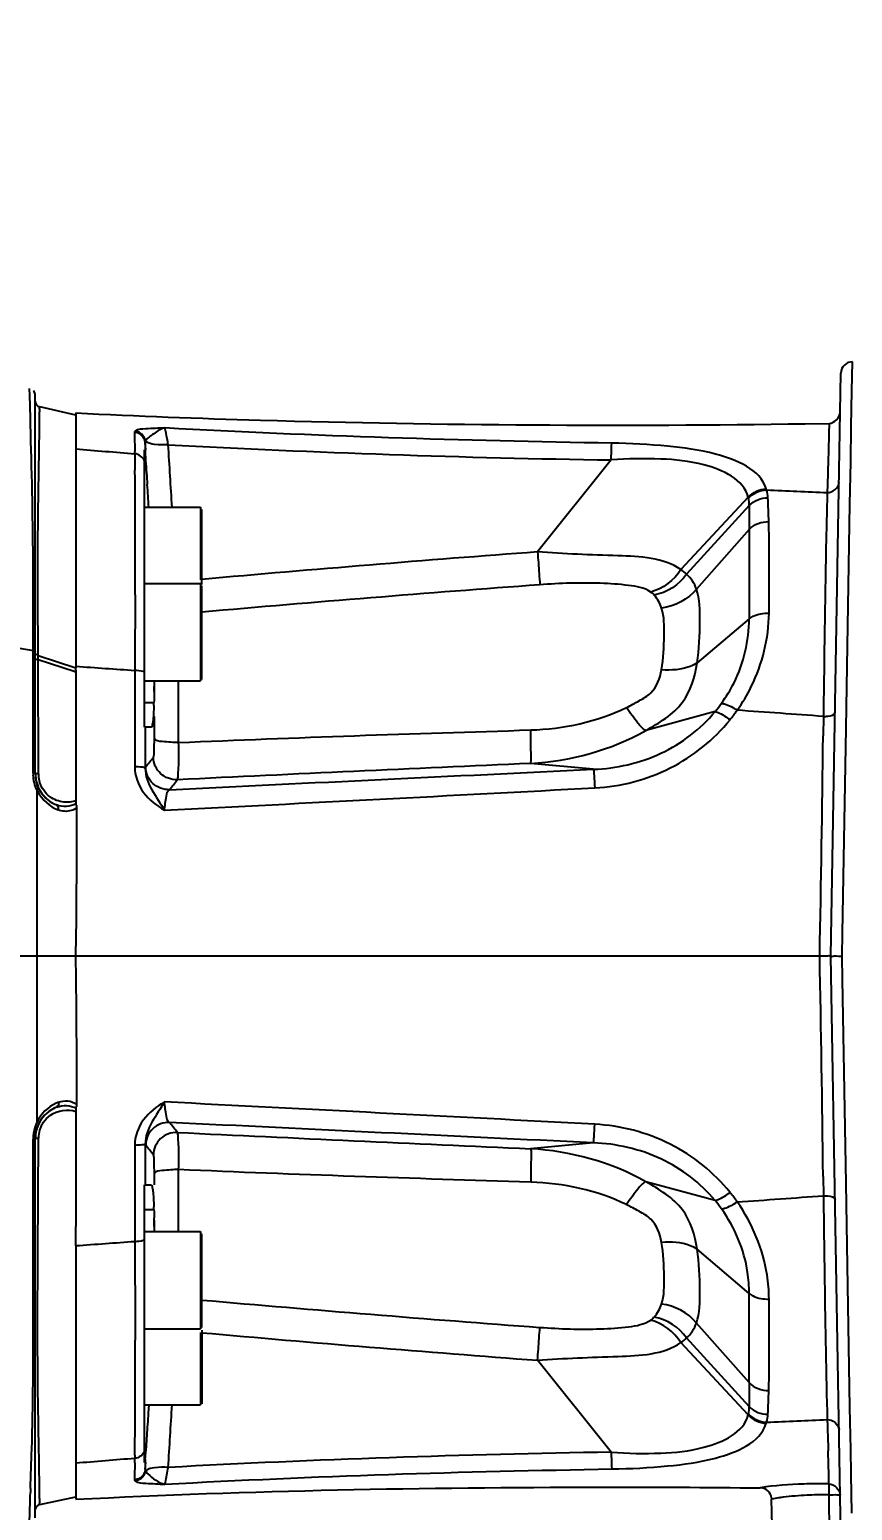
# Model space of a CAD drawing. Header units: millimetres. Extents: x 4086 to 8300, y 123 to 1549.
# Drawn here: x 7673.64 to 7691.62, y 1216.4 to 1248.75 of the extents above; entities that cross this region are included whole.
import ezdxf

# ---------------------------------------------------------------- set-up
doc = ezdxf.new("R2010")
doc.units = ezdxf.units.MM
doc.linetypes.add('CENTER', pattern=[0.6, 0.375, -0.075, 0.075, -0.075])
for name, color, linetype in [('中心线', 7, 'Continuous'), ('外形图', 7, 'Continuous'), ('尺寸标注', 7, 'Continuous'), ('运动范围', 7, 'Continuous')]:
    doc.layers.add(name, color=color, linetype=linetype)
doc.styles.add('思源黑', font='SourceHanSansCN-Normal.ttf')
doc.dimstyles.new('尺寸标注_1_4比例', dxfattribs={"dimtxt": 7, "dimasz": 6, "dimexe": 2, "dimexo": 1.5, "dimgap": 1, "dimtad": 1, "dimdec": 1, "dimlfac": 4, "dimdsep": 46, "dimtxsty": '思源黑', "dimcen": 0.09, "dimadec": 0, "dimazin": 0, "dimtp": 0.01, "dimtm": 0.01, "dimtfac": 1, "dimtdec": 1, "dimtofl": 0, "dimtmove": 0, "dimatfit": 3, "dimfxl": 1, "dimtolj": 1, "dimarcsym": 0})

# ---------------------------------------------------------------- blocks, each defined once
blk = doc.blocks.new('*D979')
at = {"layer": 'Defpoints', "color": 0}
for p in [(7610.4, 1344.288), (7715.4, 1247.025), (7610.4, 1243.103)]:
    blk.add_point(p, dxfattribs=at)
at = {"layer": '尺寸标注', "color": 0, "lineweight": -2}
for p, q in [((7610.4, 1244.603), (7610.4, 1346.288)), ((7715.4, 1248.525), (7715.4, 1346.288)), ((7709.4, 1344.288), (7616.4, 1344.288))]:
    blk.add_line(p, q, dxfattribs=at)
at = {"layer": '尺寸标注', "color": 0}
for points in [[(7616.4, 1345.288), (7616.4, 1343.288), (7610.4, 1344.288)], [(7709.4, 1343.288), (7709.4, 1345.288), (7715.4, 1344.288)]]:
    blk.add_solid(points, dxfattribs=at)
at = {"layer": '尺寸标注', "color": 0, "insert": (7662.9, 1348.912), "char_height": 7, "attachment_point": 5, "style": '思源黑'}
blk.add_mtext('\\A1;420', dxfattribs=at)
blk = doc.blocks.new('*D986')
at = {"layer": 'Defpoints', "color": 0}
for p in [(7460.272, 1323.983), (7715.4, 1323.983), (7637.619, 925.251)]:
    blk.add_point(p, dxfattribs=at)
at = {"layer": '尺寸标注', "color": 0, "lineweight": -2}
for p, q in [((7713.9, 1323.983), (7458.272, 1323.983)), ((7460.272, 931.251), (7460.272, 1317.983)), ((7636.119, 925.251), (7458.272, 925.251))]:
    blk.add_line(p, q, dxfattribs=at)
at = {"layer": '尺寸标注', "color": 0}
for points in [[(7461.272, 1317.983), (7459.272, 1317.983), (7460.272, 1323.983)], [(7459.272, 931.251), (7461.272, 931.251), (7460.272, 925.251)]]:
    blk.add_solid(points, dxfattribs=at)
at = {"layer": '尺寸标注', "color": 0, "insert": (7455.648, 1124.617), "char_height": 7, "attachment_point": 5, "rotation": 90, "style": '思源黑'}
blk.add_mtext('\\A1;1594.9', dxfattribs=at)

msp = doc.modelspace()

# ---------------------------------------------------------------- linework, layer by layer
at = {"layer": '中心线', "linetype": 'CENTER', "ltscale": 20}
msp.add_line((7738.4473, 1228.5081), (7582.2503, 1228.5081), dxfattribs=at)
at = {"layer": '外形图'}
for p, q in [((7691.6118, 1240.8573), (7691.6226, 1241.4931)), ((7691.1503, 1228.5081), (7691.3727, 1241.2474)), ((7673.638, 1240.8839), (7673.6378, 1240.9073)), ((7673.6409, 1240.7703), (7673.638, 1240.8839)), ((7673.6539, 1240.262), (7673.6409, 1240.7703)), ((7673.7628, 1240.7828), (7673.7306, 1240.8666)), ((7673.7628, 1232.497), (7673.7628, 1240.7828)), ((7691.5984, 1240.0774), (7691.6118, 1240.8573)), ((7674.6503, 1240.3291), (7673.8603, 1240.5072)), ((7674.6503, 1240.3769), (7674.6503, 1234.8388)), ((7690.5901, 1240.1393), (7691.1119, 1240.1473)), ((7691.1119, 1240.1473), (7691.1085, 1239.9343)), ((7691.5852, 1239.3044), (7691.5984, 1240.0774)), ((7675.9372, 1239.4842), (7675.9411, 1239.1234)), ((7676.1503, 1233.5082), (7676.1503, 1239.5712)), ((7676.1748, 1239.5727), (7676.1655, 1239.7224)), ((7676.1655, 1239.7223), (7676.1655, 1239.5725)), ((7676.1655, 1239.5725), (7676.1655, 1239.5028)), ((7686.3503, 1239.3474), (7684.7417, 1237.3392)), ((7691.0937, 1239.3492), (7691.0781, 1238.8011)), ((7691.5694, 1238.3818), (7691.5852, 1239.3044)), ((7689.3466, 1238.5346), (7687.8745, 1236.9532)), ((7689.3516, 1238.5126), (7689.3466, 1238.5346)), ((7689.748, 1238.6927), (7689.741, 1238.7161)), ((7691.0781, 1238.8011), (7691.0735, 1238.634)), ((7676.1503, 1238.3135), (7677.3753, 1238.3135)), ((7677.3753, 1238.3135), (7677.3753, 1236.731)), ((7677.4003, 1236.6255), (7677.4003, 1238.2625)), ((7689.3673, 1238.3527), (7687.9986, 1236.85)), ((7691.4934, 1233.946), (7691.5694, 1238.3818)), ((7689.3658, 1237.8281), (7688.2134, 1236.5278)), ((7676.1503, 1236.6505), (7677.3753, 1236.6505)), ((7677.3753, 1236.6505), (7677.3753, 1234.5255)), ((7677.4003, 1234.5505), (7677.4003, 1236.5994)), ((7675.9435, 1236.4003), (7675.9429, 1236.1384)), ((7673.8218, 1235.611), (7673.8214, 1235.6697)), ((7689.3657, 1235.8784), (7688.2289, 1234.9123)), ((7673.717, 1235.1818), (7673.7169, 1235.4909)), ((7673.8237, 1235.35), (7673.8234, 1235.3874)), ((7673.8246, 1235.2371), (7673.8237, 1235.35)), ((7673.717, 1235.1609), (7673.717, 1235.1818)), ((7673.717, 1235.0014), (7673.717, 1235.1609)), ((7673.7171, 1234.8556), (7673.717, 1235.0014)), ((7673.8262, 1235.0718), (7673.8246, 1235.2371)), ((7673.8258, 1234.9801), (7673.8255, 1235.072)), ((7673.8302, 1232.4891), (7673.8258, 1234.9801)), ((7674.6121, 1234.7223), (7673.8258, 1234.9801)), ((7674.6503, 1234.7967), (7673.826, 1235.0705)), ((7675.9398, 1235.0348), (7675.9389, 1234.7487)), ((7673.7171, 1234.4858), (7673.7171, 1234.8556)), ((7674.6436, 1234.7119), (7674.6121, 1234.7223)), ((7674.6503, 1234.7568), (7674.652, 1234.8412)), ((7674.6503, 1234.7568), (7674.6503, 1234.7134)), ((7674.6503, 1234.7114), (7674.6503, 1231.8149)), ((7675.9389, 1234.7487), (7675.9384, 1234.4707)), ((7675.9384, 1234.4707), (7675.9371, 1233.8529)), ((7676.1503, 1234.5255), (7677.3753, 1234.5255)), ((7676.3674, 1234.2822), (7676.3675, 1234.5255)), ((7676.1503, 1234.048), (7676.3559, 1234.048)), ((7676.3619, 1234.288), (7676.3605, 1234.2283)), ((7690.9937, 1234.088), (7690.9893, 1233.7444)), ((7675.9371, 1233.8529), (7675.9363, 1233.4964)), ((7676.3674, 1233.2592), (7676.3675, 1233.7403)), ((7688.6211, 1233.8498), (7687.107, 1233.4379)), ((7690.9893, 1233.7444), (7690.9838, 1233.3216)), ((7691.4854, 1233.4789), (7691.4934, 1233.946)), ((7676.2975, 1233.5082), (7676.1579, 1233.5082)), ((7676.1654, 1233.5082), (7676.1654, 1232.6121)), ((7691.4091, 1229.0183), (7691.4854, 1233.4789)), ((7685.9599, 1232.5887), (7684.588, 1232.7172)), ((7691.4004, 1228.5081), (7691.4091, 1229.0183)), ((7690.9084, 1228.5081), (7674.6477, 1228.5081)), ((7691.3711, 1215.8609), (7691.1503, 1228.5081)), ((7691.4091, 1227.9988), (7691.4004, 1228.5081)), ((7691.4853, 1223.5461), (7691.4091, 1227.9988)), ((7674.6503, 1225.1792), (7674.6503, 1222.6003)), ((7673.7628, 1216.2341), (7673.7628, 1224.5191)), ((7676.1654, 1224.4041), (7676.1654, 1223.5083)), ((7685.9599, 1224.4275), (7684.588, 1224.299)), ((7676.3674, 1223.5083), (7676.3674, 1223.757)), ((7690.9838, 1223.6945), (7690.9893, 1223.2718)), ((7675.9364, 1223.5078), (7675.9371, 1223.1635)), ((7676.1503, 1217.445), (7676.1503, 1223.5083)), ((7676.1616, 1223.5083), (7676.2975, 1223.5083)), ((7688.6211, 1223.1664), (7687.107, 1223.5783)), ((7691.4933, 1223.0797), (7691.4853, 1223.5461)), ((7675.9371, 1223.1635), (7675.9384, 1222.5461)), ((7690.9893, 1223.2718), (7690.9937, 1222.9281)), ((7691.5692, 1218.6479), (7691.4933, 1223.0797)), ((7676.1503, 1222.9685), (7676.3559, 1222.9685)), ((7676.3675, 1222.4906), (7676.3674, 1222.7345)), ((7674.6511, 1222.1749), (7674.6507, 1222.5995)), ((7675.9384, 1222.5461), (7675.9389, 1222.2675)), ((7676.1503, 1222.4907), (7677.3753, 1222.4907)), ((7677.3753, 1222.4907), (7677.3753, 1220.3657)), ((7677.4003, 1220.3907), (7677.4003, 1222.4397)), ((7674.6503, 1222.1764), (7674.6503, 1216.6393)), ((7675.9389, 1222.2675), (7675.9398, 1221.9814)), ((7689.3657, 1221.1378), (7688.2289, 1222.1039)), ((7689.3658, 1219.188), (7688.2134, 1220.4884)), ((7676.1503, 1220.3657), (7677.3753, 1220.3657)), ((7677.3753, 1220.2852), (7677.3753, 1218.7027)), ((7677.4003, 1220.3372), (7677.4003, 1218.7277)), ((7689.3466, 1218.4816), (7687.8745, 1220.063)), ((7689.3673, 1218.6635), (7687.9986, 1220.1662)), ((7686.3503, 1217.6688), (7684.7417, 1219.677)), ((7676.1503, 1218.7027), (7677.3753, 1218.7027)), ((7676.2426, 1218.7027), (7676.2306, 1218.5187)), ((7689.3466, 1218.4816), (7689.3516, 1218.5036)), ((7691.585, 1217.7248), (7691.5692, 1218.6479)), ((7689.741, 1218.3001), (7689.748, 1218.3234)), ((7691.0827, 1218.0557), (7691.0927, 1217.7015)), ((7675.9379, 1217.6022), (7675.9372, 1217.532)), ((7676.1655, 1217.5134), (7676.1655, 1217.4327)), ((7691.5941, 1217.1913), (7691.585, 1217.7248)), ((7676.1655, 1217.2938), (7676.1748, 1217.4435)), ((7676.1655, 1217.4327), (7676.1655, 1217.36)), ((7676.1655, 1217.36), (7676.1655, 1217.2939)), ((7691.6087, 1216.3357), (7691.5941, 1217.1913)), ((7673.8567, 1216.6631), (7673.8551, 1216.8538)), ((7689.6134, 1216.8895), (7689.6101, 1216.8889)), ((7673.6378, 1216.1091), (7673.6504, 1216.6092)), ((7673.6504, 1216.6092), (7673.6525, 1216.7006)), ((7673.6525, 1216.7006), (7673.6546, 1216.7874)), ((7673.8626, 1216.5278), (7674.6503, 1216.6898)), ((7689.8554, 1216.6706), (7689.8574, 1216.6432)), ((7689.8727, 1215.7687), (7689.8574, 1216.6432)), ((7691.1173, 1216.4442), (7691.113, 1216.7358)), ((7691.1216, 1216.1525), (7691.1173, 1216.4442))]:
    msp.add_line(p, q, dxfattribs=at)
for points in [[(7673.717, 1235.1818), (7673.7261, 1235.1801), (7673.7344, 1235.1781), (7673.7417, 1235.1759), (7673.748, 1235.1737), (7673.7533, 1235.1713), (7673.7574, 1235.1687), (7673.7604, 1235.1662), (7673.7622, 1235.1635), (7673.7628, 1235.1609)], [(7673.7166, 1232.5074), (7673.7258, 1232.5065), (7673.7341, 1232.5055), (7673.7415, 1232.5045), (7673.7479, 1232.5034), (7673.7532, 1232.5022), (7673.7574, 1232.5009), (7673.7604, 1232.4996), (7673.7622, 1232.4983), (7673.7628, 1232.497)], [(7673.8, 1232.1351), (7673.8074, 1232.1407), (7673.8136, 1232.146), (7673.8191, 1232.1511), (7673.8239, 1232.156), (7673.8278, 1232.1607), (7673.8309, 1232.1651), (7673.833, 1232.1692), (7673.8342, 1232.1729), (7673.8345, 1232.1762), (7673.8338, 1232.1791)], [(7674.6737, 1231.7332), (7674.6713, 1231.7829), (7674.6503, 1231.8149)], [(7674.6503, 1225.2047), (7674.6703, 1225.2362), (7674.673, 1225.2841)], [(7674.6503, 1225.2047), (7674.6503, 1225.1913), (7674.6509, 1225.178)], [(7673.801, 1224.88), (7673.8074, 1224.8752), (7673.8136, 1224.87), (7673.8191, 1224.8649), (7673.8239, 1224.86), (7673.8278, 1224.8554), (7673.8309, 1224.851), (7673.833, 1224.8469), (7673.8342, 1224.8432), (7673.8344, 1224.8399), (7673.8337, 1224.837)], [(7673.7167, 1224.5086), (7673.7258, 1224.5095), (7673.7341, 1224.5105), (7673.7415, 1224.5116), (7673.7479, 1224.5127), (7673.7532, 1224.5139), (7673.7574, 1224.5152), (7673.7604, 1224.5165), (7673.7622, 1224.5178), (7673.7628, 1224.5191)]]:
    msp.add_lwpolyline(points, dxfattribs=at)
for centre, radius, start, end in [((7691.6226, 1241.2431), 0.25, 90.00004, 179.00257), ((7673.8878, 1240.6291), 0.125, 180.00675, 257.28953), ((7724.0145, 1240.4919), 48.0864, 180.64208, 180.7974), ((7675.9199, 1239.7215), 0.2564, 8.01573, 25.62289), ((7690.8111, 1427.3473), 188.451, 265.080511, 265.473091), ((7655.8083, 1239.3509), 20.1293, 0.37941, 0.514), ((7711.0532, 1241.7665), 34.9649, 183.71914, 184.00076), ((7690.3134, 1495.2951), 255.9784, 266.944466, 269.112892), ((7611.1494, 1238.548), 64.7942, 0.280383, 0.508887), ((7515.4091, 1238.1186), 160.5355, 0.031066, 0.266406), ((7591.65, 1233.0426), 84.7568, 3.565453, 3.901559), ((7671.7673, 1237.565), 18.0338, 1.38242, 3.0357), ((7125.2271, 1237.6334), 550.7177, 359.87171, 0.059533), ((7790.112, 1237.7996), 100.7462, 179.68547, 179.98378), ((8602.2227, 1236.7786), 912.8574, 179.934124, 180.056499), ((7723.745, 716.3526), 522.4446, 94.281431, 95.089252), ((7724.6244, 698.0041), 540.0877, 94.229538, 95.015671), ((7717.3313, 1819.3357), 586.0505, 265.8235515, 265.9498589), ((7607.3431, 1235.9259), 69.0382, 358.640589, 358.796659), ((7667.6893, 1234.2697), 8.6695, 358.12133, 358.53421), ((7685.9703, 1236.046), 3.4425, 320.36061, 324.19602), ((7668.045, 924.5618), 310.0328, 85.755869, 86.104873), ((6738.1772, 1245.8535), 952.889, 358.9569919, 359.2464578), ((7652.6261, 1251.0214), 29.8756, 322.02154, 322.54652), ((7792.98, -1202.5832), 2437.7114, 92.5484771, 92.7301339), ((7674.5908, 1232.5073), 0.8742, 179.99044, 182.91168), ((7674.5049, 1232.5013), 0.7421, 180.00736, 183.3399), ((7674.5117, 1232.4978), 0.7489, 180.0602, 187.55024), ((7674.5178, 1232.5021), 0.755, 183.3376, 186.60891), ((7674.5227, 1232.5026), 0.7599, 186.60671, 189.85384), ((7674.5116, 1232.5006), 0.7486, 189.84894, 203.04638), ((7674.4505, 1232.4901), 0.6204, 180.08962, 183.51274), ((7674.4557, 1232.4904), 0.6255, 183.50766, 196.82903), ((7601.684, 1291.6768), 95.7647, 321.562613, 321.728576), ((5327.2782, 1228.5083), 2346.525, 359.9113852, 0.088595), ((7674.5779, 1232.5033), 0.8595, 205.24672, 208.01904), ((7674.5773, 1232.5018), 0.8583, 207.95114, 248.38837), ((7674.4956, 1232.4906), 0.7315, 205.20698, 248.39598), ((7457.9418, 5536.4191), 4310.2727, 272.9076614, 273.0328624), ((7674.5053, 1232.4976), 0.7415, 223.30875, 230.2173), ((7674.5082, 1232.5022), 0.7469, 230.27079, 247.82534), ((7634.5617, 1229.4799), 40.0978, 358.61125, 358.77525), ((7632.7557, 1227.7153), 41.8995, 0.87488, 1.08423), ((6711.846, 1210.7496), 979.2234, 0.757449, 1.0391325), ((7674.5777, 1224.5135), 0.859, 114.74345, 154.80323), ((7674.5793, 1224.5102), 0.8626, 111.17273, 114.74976), ((7457.9339, -3079.5549), 4310.4249, 86.9671399, 87.0923365), ((7674.5102, 1224.5148), 0.7477, 136.41925, 153.33108), ((7674.4957, 1224.5255), 0.7316, 111.13923, 151.86755), ((7674.5032, 1224.5207), 0.7385, 129.40084, 136.375), ((7674.5042, 1224.5193), 0.7403, 125.87939, 129.39222), ((7674.5093, 1224.5121), 0.749, 115.31197, 125.87416), ((7674.5037, 1224.5237), 0.7362, 111.66854, 115.30307), ((7674.5936, 1224.5083), 0.8769, 163.21085, 179.98106), ((7674.5907, 1224.5082), 0.8742, 157.50299, 163.14591), ((7674.517, 1224.5189), 0.7542, 172.54491, 179.98594), ((7674.5101, 1224.5193), 0.7473, 160.48333, 172.5024), ((7674.5889, 1224.509), 0.8722, 154.67664, 157.50812), ((7674.5089, 1224.5199), 0.746, 157.66957, 160.49405), ((7674.5088, 1224.5161), 0.7458, 156.7235, 160.06749), ((7674.4915, 1224.5271), 0.7272, 154.76961, 157.67265), ((7674.5096, 1224.5158), 0.7467, 153.37658, 156.72467), ((7674.4576, 1224.5253), 0.6272, 163.1867, 179.86671), ((7674.4986, 1224.5235), 0.735, 151.83421, 154.75355), ((7674.4549, 1224.5254), 0.6247, 156.49426, 163.12712), ((7674.4501, 1224.5275), 0.6194, 146.35655, 156.49815), ((7601.6949, 1165.3481), 95.7507, 38.271398, 38.437386), ((7792.9865, 3659.7404), 2437.8526, 267.2698719, 267.4515181), ((7652.628, 1205.9962), 29.8733, 37.45344, 37.97847), ((7667.6761, 1222.7463), 8.6827, 1.46623, 1.86784), ((7685.9703, 1220.9702), 3.4425, 35.80398, 39.63939), ((7668.045, 1532.4544), 310.0328, 273.895127, 274.244131), ((7608.184, 1221.1155), 68.197, 1.142264, 1.405129), ((7717.3313, 637.6805), 586.0505, 94.0501411, 94.1764485), ((7724.6241, 1759.0083), 540.0838, 264.984328, 265.770467), ((7165.8925, 1219.407), 510.0524, 359.893414, 0.079408), ((7723.744, 1740.6506), 522.4314, 264.910737, 265.718578), ((7790.1369, 1219.2166), 100.771, 180.016257, 180.314494), ((7671.7679, 1219.4512), 18.0331, 356.96427, 358.61761), ((7551.1243, 1218.751), 124.82, 359.724792, 359.865593), ((7611.8499, 1218.462), 64.0937, 359.491258, 359.722356), ((7545.9798, 1219.1537), 129.9674, 359.315991, 359.444178), ((7690.8111, 1029.6689), 188.451, 94.526909, 94.919489), ((7655.4343, 1217.6685), 20.5033, 359.34158, 359.61877), ((7690.3133, 961.725), 255.9745, 90.887092, 93.05555), ((7566.4185, 1214.1749), 124.7241, 1.390316, 1.620271), ((7724.0575, 1216.5239), 48.1295, 179.20346, 179.35802), ((7675.9199, 1217.2947), 0.2564, 334.3765, 351.98456), ((7657.0204, 1216.3907), 34.0951, 0.98868, 1.36188), ((7700.2863, 1216.1357), 26.6397, 178.41523, 178.59805), ((7689.6075, 1216.6389), 0.25, 7.29746, 89.40394), ((7673.8878, 1216.4053), 0.125, 101.62055, 179.99246), ((7690.9849, 1209.3853), 7.3517, 89.00142, 91.08091)]:
    msp.add_arc(centre, radius, start, end, dxfattribs=at)
for points, knots in [([(7673.8559, 1240.173), (7673.8567, 1240.2463), (7673.8454, 1240.3616), (7673.8675, 1240.4435), (7673.849, 1240.5088), (7673.8603, 1240.5072)], [0, 0, 0, 0, 0.6578728, 0.8970789, 1, 1, 1, 1]), ([(7673.8214, 1235.6697), (7673.8171, 1236.3557), (7673.8113, 1237.857), (7673.8474, 1239.3579), (7673.8559, 1240.173)], [0, 0, 0, 0, 0.4569853, 1, 1, 1, 1]), ([(7674.6503, 1240.3769), (7675.9934, 1240.3074), (7681.3045, 1240.1098), (7686.621, 1240.083), (7690.5901, 1240.1393)], [0, 0, 0, 0, 0.2530723, 1, 1, 1, 1]), ([(7673.7169, 1235.4909), (7673.7167, 1236.0585), (7673.7197, 1237.6001), (7673.6869, 1239.1414), (7673.6574, 1240.1149)], [0, 0, 0, 0, 0.3682199, 1, 1, 1, 1]), ([(7675.9452, 1239.9753), (7675.9411, 1239.9723), (7675.9341, 1239.9661), (7675.931, 1239.957), (7675.9311, 1239.953)], [0, 0, 0, 0, 0.5582749, 1, 1, 1, 1]), ([(7676.5961, 1240.0471), (7676.4568, 1240.0438), (7676.2469, 1240.0259), (7676.0095, 1240.0224), (7675.9452, 1239.9753)], [0, 0, 0, 0, 0.6360899, 1, 1, 1, 1]), ([(7676.1655, 1239.7224), (7676.1643, 1239.7393), (7676.1586, 1239.7731), (7676.1461, 1239.805), (7676.1381, 1239.8201)], [0, 0, 0, 0, 0.4976997, 1, 1, 1, 1]), ([(7676.5961, 1240.0472), (7676.5065, 1240.0319), (7676.3663, 1239.9236), (7676.2099, 1239.8302), (7676.1738, 1239.7573)], [0, 0, 0, 0, 0.5276909, 1, 1, 1, 1]), ([(7676.6688, 1239.6806), (7676.6605, 1239.7252), (7676.6359, 1239.8472), (7676.6191, 1239.9713), (7676.5961, 1240.0471)], [0, 0, 0, 0, 0.3640547, 1, 1, 1, 1]), ([(7691.1085, 1239.9343), (7691.1077, 1239.8954), (7691.1034, 1239.7004), (7691.0981, 1239.5053), (7691.0937, 1239.3492)], [0, 0, 0, 0, 0.1993428, 1, 1, 1, 1]), ([(7676.1738, 1239.7573), (7676.1709, 1239.7519), (7676.1664, 1239.7405), (7676.1653, 1239.7284), (7676.1655, 1239.7224)], [0, 0, 0, 0, 0.5056081, 1, 1, 1, 1]), ([(7676.185, 1239.7468), (7676.1829, 1239.7484), (7676.179, 1239.7518), (7676.1754, 1239.7554), (7676.1738, 1239.7573)], [0, 0, 0, 0, 0.5189395, 1, 1, 1, 1]), ([(7676.6688, 1239.6806), (7676.5691, 1239.6744), (7676.4086, 1239.6792), (7676.2355, 1239.7068), (7676.185, 1239.7468)], [0, 0, 0, 0, 0.6076743, 1, 1, 1, 1]), ([(7686.3503, 1239.3474), (7686.3513, 1239.3903), (7686.356, 1239.5127), (7686.3551, 1239.6361), (7686.3679, 1239.7149)], [0, 0, 0, 0, 0.3497202, 1, 1, 1, 1]), ([(7689.741, 1238.7161), (7689.6054, 1239.1432), (7688.6907, 1239.517), (7687.5462, 1239.6675), (7686.7738, 1239.7082), (7686.3679, 1239.7149)], [0, 0, 0, 0, 0.3708805, 0.6639897, 1, 1, 1, 1]), ([(7689.3466, 1238.5346), (7689.2505, 1238.9224), (7688.4287, 1239.2944), (7687.4023, 1239.3852), (7686.7105, 1239.376), (7686.3503, 1239.3474)], [0, 0, 0, 0, 0.3704845, 0.6648736, 1, 1, 1, 1]), ([(7691.0688, 1238.4581), (7691.0618, 1238.1816), (7691.0299, 1236.725), (7691.0089, 1235.2682), (7690.9937, 1234.088)], [0, 0, 0, 0, 0.1898552, 1, 1, 1, 1]), ([(7689.8006, 1236.0008), (7689.8026, 1236.1886), (7689.8046, 1236.855), (7689.8077, 1237.5216), (7689.7958, 1238)], [0, 0, 0, 0, 0.2818139, 1, 1, 1, 1]), ([(7684.7417, 1237.3392), (7684.7473, 1237.259), (7684.7641, 1237.0196), (7684.7812, 1236.7801), (7684.7917, 1236.6209)], [0, 0, 0, 0, 0.3349252, 1, 1, 1, 1]), ([(7687.8745, 1236.9532), (7687.4875, 1237.2187), (7686.3508, 1237.2615), (7685.3263, 1237.2931), (7684.7417, 1237.3392)], [0, 0, 0, 0, 0.4445331, 1, 1, 1, 1]), ([(7687.2145, 1236.4619), (7687.0755, 1236.556), (7686.688, 1236.6214), (7685.884, 1236.6755), (7685.2309, 1236.6531), (7684.7917, 1236.6209)], [0, 0, 0, 0, 0.2058577, 0.4598455, 1, 1, 1, 1]), ([(7687.2923, 1236.3945), (7687.2815, 1236.4068), (7687.2578, 1236.4333), (7687.2267, 1236.4518), (7687.2091, 1236.4588)], [0, 0, 0, 0, 0.4640708, 1, 1, 1, 1]), ([(7688.2289, 1234.9123), (7688.2756, 1235.2137), (7688.2932, 1235.75), (7688.2937, 1236.3063), (7688.2134, 1236.5278)], [0, 0, 0, 0, 0.564215, 1, 1, 1, 1]), ([(7687.451, 1234.7633), (7687.4925, 1235.0112), (7687.5085, 1235.4597), (7687.5135, 1235.9222), (7687.4515, 1236.1122)], [0, 0, 0, 0, 0.5569781, 1, 1, 1, 1]), ([(7689.1056, 1233.8784), (7689.2207, 1234.043), (7689.6075, 1234.6881), (7689.7947, 1235.4507), (7689.8006, 1236.0008)], [0, 0, 0, 0, 0.2673731, 1, 1, 1, 1]), ([(7689.3657, 1235.8784), (7689.3916, 1235.8999), (7689.5223, 1235.9808), (7689.6819, 1236.0052), (7689.8006, 1236.0008)], [0, 0, 0, 0, 0.2206906, 1, 1, 1, 1]), ([(7688.7625, 1234.032), (7688.8651, 1234.1737), (7689.2068, 1234.7327), (7689.3656, 1235.3996), (7689.3657, 1235.8784)], [0, 0, 0, 0, 0.2675466, 1, 1, 1, 1]), ([(7673.8261, 1235.0883), (7673.8102, 1235.0893), (7673.7969, 1235.0883), (7673.7603, 1235.1033), (7673.7646, 1235.1078)], [0, 0, 0, 0, 0.7198637, 1, 1, 1, 1]), ([(7673.8258, 1234.9801), (7673.81, 1234.9819), (7673.7962, 1234.9813), (7673.7603, 1234.9964), (7673.7643, 1235.0012)], [0, 0, 0, 0, 0.7183764, 1, 1, 1, 1]), ([(7676.1503, 1234.7118), (7676.1401, 1234.7181), (7676.0718, 1234.7429), (7675.9988, 1234.7475), (7675.9389, 1234.7487)], [0, 0, 0, 0, 0.1665263, 1, 1, 1, 1]), ([(7686.6864, 1233.9384), (7686.7797, 1233.9834), (7686.9581, 1234.084), (7687.3074, 1234.2797), (7687.4203, 1234.5798), (7687.451, 1234.7633)], [0, 0, 0, 0, 0.264273, 0.5255224, 1, 1, 1, 1]), ([(7687.107, 1233.4379), (7687.4006, 1233.6028), (7687.984, 1233.9525), (7688.1856, 1234.6099), (7688.2289, 1234.9123)], [0, 0, 0, 0, 0.5242929, 1, 1, 1, 1]), ([(7688.2289, 1234.9123), (7688.1817, 1234.8808), (7687.9393, 1234.7641), (7687.6604, 1234.7464), (7687.451, 1234.7633)], [0, 0, 0, 0, 0.2124063, 1, 1, 1, 1]), ([(7676.8959, 1233.1727), (7676.8958, 1233.2892), (7676.8946, 1233.7403), (7676.89, 1234.1914), (7676.8892, 1234.526)], [0, 0, 0, 0, 0.2582551, 1, 1, 1, 1]), ([(7676.3541, 1233.9855), (7676.3503, 1233.8681), (7676.3455, 1233.7034), (7676.3204, 1233.5689), (7676.3096, 1233.5082), (7676.2975, 1233.5082)], [0, 0, 0, 0, 0.7282734, 0.9247605, 1, 1, 1, 1]), ([(7688.7625, 1234.032), (7688.7855, 1234.0301), (7688.9089, 1234.0004), (7689.0199, 1233.9354), (7689.1056, 1233.8784)], [0, 0, 0, 0, 0.1832055, 1, 1, 1, 1]), ([(7685.9599, 1232.5887), (7686.4656, 1232.6082), (7687.4748, 1232.8347), (7688.3027, 1233.4673), (7688.6211, 1233.8498)], [0, 0, 0, 0, 0.5041978, 1, 1, 1, 1]), ([(7685.9928, 1232.1836), (7686.56, 1232.2137), (7687.6876, 1232.5037), (7688.5951, 1233.2361), (7688.9475, 1233.6705)], [0, 0, 0, 0, 0.5038014, 1, 1, 1, 1]), ([(7687.107, 1233.4379), (7687.035, 1233.4697), (7686.8917, 1233.6505), (7686.7632, 1233.8211), (7686.6864, 1233.9384)], [0, 0, 0, 0, 0.3596877, 1, 1, 1, 1]), ([(7688.6211, 1233.8498), (7688.6432, 1233.8457), (7688.7619, 1233.8047), (7688.8663, 1233.7326), (7688.9475, 1233.6705)], [0, 0, 0, 0, 0.1803317, 1, 1, 1, 1]), ([(7690.9893, 1233.7444), (7691.0215, 1233.7437), (7691.1013, 1233.7487), (7691.2421, 1233.7687), (7691.2432, 1233.8273)], [0, 0, 0, 0, 0.3543249, 1, 1, 1, 1]), ([(7684.588, 1232.7172), (7684.6119, 1232.7916), (7684.5873, 1233.0425), (7684.5958, 1233.2827), (7684.5902, 1233.4483)], [0, 0, 0, 0, 0.3203088, 1, 1, 1, 1]), ([(7676.3428, 1232.8535), (7676.3688, 1232.8874), (7676.3498, 1233.0389), (7676.3673, 1233.1663), (7676.3674, 1233.2592)], [0, 0, 0, 0, 0.314796, 1, 1, 1, 1]), ([(7676.8959, 1233.1727), (7676.7755, 1233.1714), (7676.6245, 1233.1948), (7676.3875, 1233.2028), (7676.3674, 1233.2592)], [0, 0, 0, 0, 0.6676533, 1, 1, 1, 1]), ([(7676.8674, 1232.3613), (7676.8823, 1232.3837), (7676.883, 1232.4749), (7676.9072, 1232.7386), (7676.8994, 1232.987), (7676.8959, 1233.1727)], [0, 0, 0, 0, 0.099058, 0.3148347, 1, 1, 1, 1]), ([(7676.8674, 1232.3613), (7676.7374, 1232.3553), (7676.4612, 1232.454), (7676.345, 1232.7234), (7676.3428, 1232.8535)], [0, 0, 0, 0, 0.5002061, 1, 1, 1, 1]), ([(7673.8302, 1232.4891), (7673.8134, 1232.4901), (7673.8044, 1232.4891), (7673.7597, 1232.4982), (7673.7644, 1232.5012)], [0, 0, 0, 0, 0.7476597, 1, 1, 1, 1]), ([(7675.9352, 1232.6448), (7675.935, 1232.4472), (7676.0841, 1232.041), (7676.4143, 1231.7978), (7676.5868, 1231.6956)], [0, 0, 0, 0, 0.4962826, 1, 1, 1, 1]), ([(7676.1655, 1232.6119), (7676.1549, 1232.6344), (7676.0543, 1232.6316), (7675.9884, 1232.6442), (7675.9352, 1232.6448)], [0, 0, 0, 0, 0.318413, 1, 1, 1, 1]), ([(7676.1655, 1232.6119), (7676.1668, 1232.6172), (7676.1694, 1232.6258), (7676.1732, 1232.6341), (7676.1754, 1232.637)], [0, 0, 0, 0, 0.601858, 1, 1, 1, 1]), ([(7676.6953, 1232.1438), (7676.5658, 1232.139), (7676.2919, 1232.2392), (7676.1773, 1232.5075), (7676.1754, 1232.637)], [0, 0, 0, 0, 0.5001924, 1, 1, 1, 1]), ([(7685.9599, 1232.5887), (7685.974, 1232.5475), (7685.9728, 1232.4088), (7685.9879, 1232.2755), (7685.9928, 1232.1836)], [0, 0, 0, 0, 0.3210297, 1, 1, 1, 1]), ([(7676.5868, 1231.6956), (7676.5927, 1231.7989), (7676.6174, 1231.9352), (7676.6477, 1232.1231), (7676.6953, 1232.1438)], [0, 0, 0, 0, 0.6660002, 1, 1, 1, 1]), ([(7674.2612, 1231.7039), (7674.2653, 1231.7263), (7674.2772, 1231.7636), (7674.2391, 1231.8016), (7674.2255, 1231.7968)], [0, 0, 0, 0, 0.6140446, 1, 1, 1, 1]), ([(7691.1503, 1228.5096), (7691.15, 1228.5035), (7691.1129, 1228.5153), (7691.0507, 1228.4979), (7690.9656, 1228.5081), (7690.9084, 1228.5081)], [0, 0, 0, 0, 0.0756932, 0.2908735, 1, 1, 1, 1]), ([(7691.1504, 1228.5125), (7691.15, 1228.4882), (7691.2875, 1228.5399), (7691.3435, 1228.4918), (7691.4004, 1228.5081)], [0, 0, 0, 0, 0.2905718, 1, 1, 1, 1]), ([(7674.2678, 1225.3146), (7674.2717, 1225.292), (7674.2833, 1225.2545), (7674.2448, 1225.2167), (7674.2313, 1225.2216)], [0, 0, 0, 0, 0.6137286, 1, 1, 1, 1]), ([(7676.5868, 1225.3206), (7676.4142, 1225.2185), (7676.0841, 1224.9752), (7675.935, 1224.569), (7675.9352, 1224.3714)], [0, 0, 0, 0, 0.5037176, 1, 1, 1, 1]), ([(7676.6953, 1224.8724), (7676.6478, 1224.8931), (7676.6174, 1225.0809), (7676.5927, 1225.2172), (7676.5868, 1225.3206)], [0, 0, 0, 0, 0.3334816, 1, 1, 1, 1]), ([(7676.6953, 1224.8724), (7676.5658, 1224.8772), (7676.2919, 1224.777), (7676.1773, 1224.5087), (7676.1754, 1224.3792)], [0, 0, 0, 0, 0.5001924, 1, 1, 1, 1]), ([(7676.8674, 1224.6549), (7676.7374, 1224.6609), (7676.4612, 1224.5622), (7676.345, 1224.2928), (7676.3428, 1224.1627)], [0, 0, 0, 0, 0.5002061, 1, 1, 1, 1]), ([(7676.8959, 1223.8435), (7676.8993, 1224.0292), (7676.9072, 1224.2776), (7676.883, 1224.5413), (7676.8823, 1224.6325), (7676.8674, 1224.6549)], [0, 0, 0, 0, 0.6851662, 0.9009424, 1, 1, 1, 1]), ([(7685.9599, 1224.4275), (7685.974, 1224.4687), (7685.9728, 1224.6074), (7685.9879, 1224.7407), (7685.9928, 1224.8326)], [0, 0, 0, 0, 0.3210296, 1, 1, 1, 1]), ([(7688.9475, 1223.3457), (7688.5951, 1223.7801), (7687.6876, 1224.5125), (7686.56, 1224.8024), (7685.9928, 1224.8326)], [0, 0, 0, 0, 0.4961986, 1, 1, 1, 1]), ([(7673.6568, 1216.8724), (7673.6648, 1217.1601), (7673.7182, 1218.4129), (7673.7151, 1220.9593), (7673.717, 1223.2169), (7673.7167, 1224.5086)], [0, 0, 0, 0, 0.1130458, 0.4925489, 1, 1, 1, 1]), ([(7673.8303, 1224.5267), (7673.8135, 1224.5258), (7673.8047, 1224.5268), (7673.7596, 1224.5179), (7673.7645, 1224.5149)], [0, 0, 0, 0, 0.7482621, 1, 1, 1, 1]), ([(7673.8551, 1216.8538), (7673.8471, 1217.4935), (7673.787, 1220.0507), (7673.827, 1222.6087), (7673.8303, 1224.5267)], [0, 0, 0, 0, 0.2501123, 1, 1, 1, 1]), ([(7676.1655, 1224.4043), (7676.1549, 1224.3818), (7676.0543, 1224.3846), (7675.9884, 1224.372), (7675.9352, 1224.3714)], [0, 0, 0, 0, 0.318408, 1, 1, 1, 1]), ([(7676.1754, 1224.3792), (7676.1732, 1224.3821), (7676.1694, 1224.3904), (7676.1668, 1224.399), (7676.1655, 1224.4043)], [0, 0, 0, 0, 0.3981319, 1, 1, 1, 1]), ([(7684.588, 1224.299), (7684.6119, 1224.2246), (7684.5873, 1223.9737), (7684.5958, 1223.7335), (7684.5902, 1223.5679)], [0, 0, 0, 0, 0.3203088, 1, 1, 1, 1]), ([(7688.6211, 1223.1664), (7688.3027, 1223.5489), (7687.4748, 1224.1815), (7686.4656, 1224.408), (7685.9599, 1224.4275)], [0, 0, 0, 0, 0.4958023, 1, 1, 1, 1]), ([(7676.3674, 1223.757), (7676.3673, 1223.8499), (7676.3499, 1223.9772), (7676.3688, 1224.1287), (7676.3428, 1224.1627)], [0, 0, 0, 0, 0.6846557, 1, 1, 1, 1]), ([(7676.8959, 1223.8435), (7676.7755, 1223.8448), (7676.6245, 1223.8213), (7676.3875, 1223.8134), (7676.3674, 1223.757)], [0, 0, 0, 0, 0.6676639, 1, 1, 1, 1]), ([(7676.8892, 1222.4902), (7676.8895, 1222.5969), (7676.8916, 1223.048), (7676.8956, 1223.4991), (7676.8959, 1223.8435)], [0, 0, 0, 0, 0.2364653, 1, 1, 1, 1]), ([(7676.2975, 1223.5083), (7676.3097, 1223.5083), (7676.3204, 1223.4473), (7676.3456, 1223.3124), (7676.3503, 1223.1472), (7676.3542, 1223.0293)], [0, 0, 0, 0, 0.0752296, 0.2717552, 1, 1, 1, 1]), ([(7687.107, 1223.5783), (7687.035, 1223.5465), (7686.8917, 1223.3657), (7686.7632, 1223.1951), (7686.6864, 1223.0778)], [0, 0, 0, 0, 0.3596873, 1, 1, 1, 1]), ([(7688.2289, 1222.1039), (7688.1856, 1222.4063), (7687.9842, 1223.0638), (7687.4006, 1223.4134), (7687.107, 1223.5783)], [0, 0, 0, 0, 0.4756454, 1, 1, 1, 1]), ([(7688.6211, 1223.1664), (7688.6432, 1223.1705), (7688.7619, 1223.2115), (7688.8663, 1223.2836), (7688.9475, 1223.3457)], [0, 0, 0, 0, 0.1803317, 1, 1, 1, 1]), ([(7687.451, 1222.2529), (7687.4203, 1222.4363), (7687.3088, 1222.7376), (7686.958, 1222.9318), (7686.7797, 1223.0328), (7686.6864, 1223.0778)], [0, 0, 0, 0, 0.4742047, 0.7357673, 1, 1, 1, 1]), ([(7688.7625, 1222.9842), (7688.7855, 1222.9861), (7688.9089, 1223.0158), (7689.0199, 1223.0808), (7689.1056, 1223.1378)], [0, 0, 0, 0, 0.1832055, 1, 1, 1, 1]), ([(7689.3657, 1221.1378), (7689.3656, 1221.2914), (7689.319, 1221.9441), (7689.0556, 1222.5795), (7688.7625, 1222.9842)], [0, 0, 0, 0, 0.2352185, 1, 1, 1, 1]), ([(7689.8006, 1221.0154), (7689.7987, 1221.1914), (7689.7389, 1221.9411), (7689.4349, 1222.6668), (7689.1056, 1223.1378)], [0, 0, 0, 0, 0.2344666, 1, 1, 1, 1]), ([(7690.9893, 1223.2718), (7691.0215, 1223.2725), (7691.1013, 1223.2675), (7691.2421, 1223.2475), (7691.2432, 1223.1889)], [0, 0, 0, 0, 0.3543255, 1, 1, 1, 1]), ([(7690.9937, 1222.9281), (7690.9994, 1222.4861), (7691.0198, 1221.0294), (7691.043, 1219.5726), (7691.0688, 1218.5581)], [0, 0, 0, 0, 0.3034293, 1, 1, 1, 1]), ([(7676.1503, 1222.3044), (7676.1401, 1222.2981), (7676.0718, 1222.2733), (7675.9988, 1222.2687), (7675.9389, 1222.2675)], [0, 0, 0, 0, 0.166526, 1, 1, 1, 1]), ([(7688.2289, 1222.1039), (7688.1817, 1222.1354), (7687.9393, 1222.2521), (7687.6604, 1222.2698), (7687.451, 1222.2529)], [0, 0, 0, 0, 0.2124063, 1, 1, 1, 1]), ([(7687.4515, 1220.904), (7687.5135, 1221.094), (7687.5085, 1221.5565), (7687.4925, 1222.005), (7687.451, 1222.2529)], [0, 0, 0, 0, 0.443022, 1, 1, 1, 1]), ([(7688.2134, 1220.4884), (7688.2937, 1220.7099), (7688.2932, 1221.2662), (7688.2756, 1221.8025), (7688.2289, 1222.1039)], [0, 0, 0, 0, 0.4357856, 1, 1, 1, 1]), ([(7675.9398, 1221.9814), (7675.9401, 1221.8636), (7675.9416, 1221.4085), (7675.9428, 1220.9534), (7675.9435, 1220.6161)], [0, 0, 0, 0, 0.2587403, 1, 1, 1, 1]), ([(7689.3658, 1219.188), (7689.3657, 1219.3303), (7689.3651, 1219.9802), (7689.3654, 1220.6301), (7689.3657, 1221.1378)], [0, 0, 0, 0, 0.2188096, 1, 1, 1, 1]), ([(7689.3657, 1221.1378), (7689.3916, 1221.1163), (7689.5223, 1221.0354), (7689.6819, 1221.011), (7689.8006, 1221.0154)], [0, 0, 0, 0, 0.2206904, 1, 1, 1, 1]), ([(7689.7958, 1219.0162), (7689.7994, 1219.1604), (7689.8083, 1219.8268), (7689.8063, 1220.4932), (7689.8006, 1221.0154)], [0, 0, 0, 0, 0.2164752, 1, 1, 1, 1]), ([(7684.7417, 1219.677), (7684.7473, 1219.7572), (7684.7641, 1219.9966), (7684.7812, 1220.2361), (7684.7917, 1220.3953)], [0, 0, 0, 0, 0.3349252, 1, 1, 1, 1]), ([(7684.7917, 1220.3953), (7685.2309, 1220.3631), (7685.884, 1220.3407), (7686.688, 1220.3948), (7687.0755, 1220.4602), (7687.2145, 1220.5543)], [0, 0, 0, 0, 0.5401537, 0.7941413, 1, 1, 1, 1]), ([(7687.2145, 1220.5543), (7687.2292, 1220.5643), (7687.2568, 1220.5825), (7687.2798, 1220.609), (7687.285, 1220.6237)], [0, 0, 0, 0, 0.5323351, 1, 1, 1, 1]), ([(7684.7417, 1219.677), (7685.3263, 1219.723), (7686.3508, 1219.7547), (7687.4875, 1219.7975), (7687.8745, 1220.063)], [0, 0, 0, 0, 0.5554671, 1, 1, 1, 1]), ([(7686.3503, 1217.6688), (7686.7105, 1217.6402), (7687.4023, 1217.6309), (7688.4286, 1217.7218), (7689.2505, 1218.0938), (7689.3466, 1218.4816)], [0, 0, 0, 0, 0.3351273, 0.6295155, 1, 1, 1, 1]), ([(7686.3679, 1217.3013), (7686.7738, 1217.3079), (7687.5462, 1217.3486), (7688.6907, 1217.4992), (7689.6054, 1217.873), (7689.741, 1218.3001)], [0, 0, 0, 0, 0.3360116, 0.629114, 1, 1, 1, 1]), ([(7676.1828, 1217.7808), (7676.1815, 1217.7655), (7676.1785, 1217.7347), (7676.1754, 1217.704), (7676.1738, 1217.6887)], [0, 0, 0, 0, 0.4999625, 1, 1, 1, 1]), ([(7686.3503, 1217.6688), (7686.3513, 1217.6259), (7686.356, 1217.5035), (7686.3551, 1217.3801), (7686.3679, 1217.3013)], [0, 0, 0, 0, 0.3497206, 1, 1, 1, 1]), ([(7676.1655, 1217.2938), (7676.1643, 1217.2769), (7676.1586, 1217.2431), (7676.1461, 1217.2112), (7676.1381, 1217.1961)], [0, 0, 0, 0, 0.4976997, 1, 1, 1, 1]), ([(7676.1655, 1217.2938), (7676.1653, 1217.2898), (7676.1657, 1217.2817), (7676.1676, 1217.2738), (7676.1689, 1217.27)], [0, 0, 0, 0, 0.4997502, 1, 1, 1, 1]), ([(7676.1689, 1217.27), (7676.1696, 1217.2681), (7676.171, 1217.2643), (7676.1728, 1217.2607), (7676.1738, 1217.2589)], [0, 0, 0, 0, 0.4947312, 1, 1, 1, 1]), ([(7676.185, 1217.2694), (7676.1829, 1217.2677), (7676.179, 1217.2644), (7676.1754, 1217.2608), (7676.1738, 1217.2589)], [0, 0, 0, 0, 0.5189407, 1, 1, 1, 1]), ([(7676.1738, 1217.2589), (7676.179, 1217.2483), (7676.1942, 1217.2269), (7676.2124, 1217.2084), (7676.2227, 1217.1987)], [0, 0, 0, 0, 0.4549243, 1, 1, 1, 1]), ([(7676.6688, 1217.3356), (7676.5691, 1217.3418), (7676.4086, 1217.337), (7676.2355, 1217.3094), (7676.185, 1217.2694)], [0, 0, 0, 0, 0.6076754, 1, 1, 1, 1]), ([(7676.5961, 1216.9691), (7676.6001, 1216.9823), (7676.6248, 1217.1046), (7676.6487, 1217.2268), (7676.6688, 1217.3356)], [0, 0, 0, 0, 0.1114376, 1, 1, 1, 1]), ([(7674.6503, 1216.6393), (7678.4584, 1216.8361), (7683.4483, 1216.9193), (7688.4357, 1216.9011), (7689.6101, 1216.8889)], [0, 0, 0, 0, 0.7645271, 1, 1, 1, 1]), ([(7675.9311, 1217.0632), (7675.931, 1217.0592), (7675.9341, 1217.0501), (7675.9411, 1217.0439), (7675.9452, 1217.0409)], [0, 0, 0, 0, 0.4417283, 1, 1, 1, 1]), ([(7675.9452, 1217.0409), (7676.0095, 1216.9938), (7676.2469, 1216.9903), (7676.4568, 1216.9723), (7676.5961, 1216.9691)], [0, 0, 0, 0, 0.3639041, 1, 1, 1, 1]), ([(7691.1104, 1216.979), (7690.9272, 1216.9817), (7690.4272, 1216.9742), (7689.926, 1216.9423), (7689.6134, 1216.8895)], [0, 0, 0, 0, 0.366234, 1, 1, 1, 1]), ([(7691.113, 1216.7358), (7691.1133, 1216.7641), (7691.1127, 1216.845), (7691.1194, 1216.927), (7691.1104, 1216.979)], [0, 0, 0, 0, 0.3487853, 1, 1, 1, 1]), ([(7673.8626, 1216.5278), (7673.8501, 1216.5256), (7673.8683, 1216.6041), (7673.857, 1216.6307), (7673.8567, 1216.6631)], [0, 0, 0, 0, 0.2823787, 1, 1, 1, 1]), ([(7689.8605, 1216.644), (7689.8597, 1216.6438), (7689.8591, 1216.6433), (7689.8574, 1216.6435), (7689.8574, 1216.6432)], [0, 0, 0, 0, 0.7467479, 1, 1, 1, 1]), ([(7690.1061, 1216.6824), (7690.074, 1216.6782), (7689.992, 1216.6666), (7689.9099, 1216.6543), (7689.8605, 1216.644)], [0, 0, 0, 0, 0.3910886, 1, 1, 1, 1]), ([(7690.8462, 1216.7356), (7690.7744, 1216.7343), (7690.5272, 1216.726), (7690.2803, 1216.705), (7690.1061, 1216.6824)], [0, 0, 0, 0, 0.2902096, 1, 1, 1, 1]), ([(7691.113, 1216.7358), (7691.1704, 1216.7369), (7691.2561, 1216.7469), (7691.3181, 1216.7306), (7691.3557, 1216.742), (7691.3558, 1216.7358)], [0, 0, 0, 0, 0.7086976, 0.9240096, 1, 1, 1, 1])]:
    msp.add_open_spline(points, degree=3, knots=knots, dxfattribs=at)
for points in [[(7673.6574, 1240.1149), (7673.656, 1240.1639), (7673.6549, 1240.213), (7673.6539, 1240.262)], [(7691.1119, 1240.1473), (7691.2277, 1240.1492), (7691.3557, 1240.2771), (7691.3578, 1240.3929)], [(7676.1381, 1239.8201), (7676.0998, 1239.8926), (7676.0129, 1239.9481), (7675.9311, 1239.953)], [(7675.9327, 1239.8227), (7675.9341, 1239.7256), (7675.9359, 1239.6285), (7675.9368, 1239.5314)], [(7676.1511, 1239.8324), (7676.1149, 1239.9077), (7676.0284, 1239.9682), (7675.9452, 1239.9753)], [(7686.3679, 1239.7149), (7683.1092, 1239.768), (7679.8504, 1239.8696), (7676.5961, 1240.0471)], [(7676.1503, 1239.3253), (7676.119, 1239.4082), (7676.0255, 1239.4767), (7675.9372, 1239.4842)], [(7676.752, 1238.3135), (7676.7244, 1238.7692), (7676.6966, 1239.2249), (7676.6688, 1239.6806)], [(7676.1735, 1239.327), (7676.1855, 1239.1545), (7676.1985, 1238.9821), (7676.2104, 1238.8096)], [(7691.0735, 1238.634), (7691.1861, 1238.6306), (7691.3289, 1238.7405), (7691.3309, 1238.8532)], [(7689.3466, 1238.5346), (7689.4424, 1238.6431), (7689.5963, 1238.7125), (7689.741, 1238.7161)], [(7689.3516, 1238.5126), (7689.4479, 1238.6213), (7689.6029, 1238.69), (7689.748, 1238.6927)], [(7689.3673, 1238.3527), (7689.3676, 1238.4063), (7689.3628, 1238.4602), (7689.3516, 1238.5126)], [(7689.3673, 1238.3527), (7689.4662, 1238.4616), (7689.6287, 1238.5239), (7689.7757, 1238.52)], [(7689.748, 1238.6927), (7690.1899, 1238.6731), (7690.6317, 1238.6536), (7691.0735, 1238.634)], [(7689.7757, 1238.52), (7689.7726, 1238.5782), (7689.7637, 1238.6366), (7689.748, 1238.6927)], [(7691.0735, 1238.634), (7691.0719, 1238.5754), (7691.0703, 1238.5167), (7691.0688, 1238.4581)], [(7689.3658, 1237.8281), (7689.4676, 1237.9442), (7689.6415, 1238.0057), (7689.7958, 1238)], [(7687.8745, 1236.9532), (7687.7262, 1236.7224), (7687.4803, 1236.5294), (7687.2145, 1236.4619)], [(7687.9986, 1236.85), (7687.9603, 1236.8897), (7687.9169, 1236.9274), (7687.8665, 1236.9499)], [(7687.9986, 1236.85), (7687.8357, 1236.6221), (7687.5676, 1236.4465), (7687.2923, 1236.3945)], [(7688.2134, 1236.5278), (7688.1696, 1236.6492), (7688.0958, 1236.7651), (7687.9986, 1236.85)], [(7687.4515, 1236.1122), (7687.4181, 1236.2149), (7687.3639, 1236.3136), (7687.2923, 1236.3945)], [(7688.2134, 1236.5278), (7688.0355, 1236.2997), (7687.7388, 1236.1459), (7687.4515, 1236.1122)], [(7675.9429, 1236.1384), (7675.942, 1235.7705), (7675.9409, 1235.4027), (7675.9398, 1235.0348)], [(7673.8234, 1235.3874), (7673.8228, 1235.4619), (7673.8223, 1235.5365), (7673.8218, 1235.611)], [(7672.3612, 1235.4225), (7672.8134, 1235.3436), (7673.2657, 1235.2654), (7673.717, 1235.1818)], [(7673.7166, 1232.5074), (7673.7168, 1233.1669), (7673.7171, 1233.8263), (7673.7171, 1234.4858)], [(7676.3605, 1234.2283), (7676.359, 1234.1682), (7676.3575, 1234.1081), (7676.3559, 1234.048)], [(7684.5902, 1233.4483), (7685.3074, 1233.471), (7686.0403, 1233.6262), (7686.6864, 1233.9384)], [(7688.9475, 1233.6705), (7689.0021, 1233.7379), (7689.0572, 1233.8056), (7689.1018, 1233.88)], [(7675.9363, 1233.4964), (7675.9358, 1233.2125), (7675.9355, 1232.9287), (7675.9352, 1232.6448)], [(7676.8959, 1233.1727), (7679.4598, 1233.287), (7682.0251, 1233.367), (7684.5902, 1233.4483)], [(7684.588, 1232.7172), (7685.4599, 1232.7684), (7686.3466, 1233.0084), (7687.107, 1233.4379)], [(7673.8005, 1232.134), (7673.7521, 1232.2362), (7673.7235, 1232.35), (7673.7177, 1232.4628)], [(7673.8338, 1232.1791), (7673.8011, 1232.2483), (7673.7793, 1232.3236), (7673.7693, 1232.3994)], [(7676.1655, 1232.6119), (7676.1618, 1232.2756), (7676.4216, 1231.9881), (7676.5868, 1231.6951)], [(7676.6953, 1232.1438), (7679.7835, 1232.2924), (7682.8716, 1232.4413), (7685.9599, 1232.5887)], [(7673.9657, 1231.9889), (7673.906, 1232.0523), (7673.8568, 1232.1274), (7673.8227, 1232.2075)], [(7674.0846, 1231.9885), (7673.9787, 1232.0658), (7673.895, 1232.1838), (7673.8569, 1232.3093)], [(7674.3882, 1231.8723), (7674.2804, 1231.8833), (7674.1721, 1231.9246), (7674.0846, 1231.9885)], [(7674.6503, 1231.8373), (7674.5293, 1231.7636), (7674.3577, 1231.7577), (7674.2263, 1231.8105)], [(7674.6503, 1231.9016), (7674.5669, 1231.8737), (7674.4756, 1231.8634), (7674.3882, 1231.8723)], [(7674.675, 1231.752), (7674.6002, 1231.6922), (7674.4947, 1231.6643), (7674.3992, 1231.6715)], [(7674.6503, 1228.6228), (7674.6725, 1229.6594), (7674.6649, 1230.6964), (7674.6737, 1231.7332)], [(7674.3992, 1231.6715), (7674.3521, 1231.6751), (7674.3051, 1231.6864), (7674.2612, 1231.7039)], [(7674.673, 1225.2841), (7674.6692, 1226.3077), (7674.666, 1227.3315), (7674.6503, 1228.355)], [(7674.2319, 1225.2079), (7674.362, 1225.2589), (7674.5308, 1225.2521), (7674.6503, 1225.1795)], [(7674.2678, 1225.3146), (7674.3318, 1225.3394), (7674.4033, 1225.3514), (7674.4717, 1225.3445)], [(7674.4717, 1225.3445), (7674.5437, 1225.3373), (7674.6173, 1225.3109), (7674.674, 1225.266)], [(7676.5868, 1225.3208), (7676.42, 1225.0288), (7676.1618, 1224.7405), (7676.1655, 1224.4043)], [(7673.9345, 1224.8707), (7673.9764, 1224.9337), (7674.031, 1224.9899), (7674.0929, 1225.0335)], [(7674.0929, 1225.0335), (7674.2463, 1225.1419), (7674.4722, 1225.1744), (7674.6503, 1225.1149)], [(7673.7628, 1224.5149), (7673.7628, 1224.6013), (7673.7782, 1224.6891), (7673.8076, 1224.7704)], [(7685.9599, 1224.4275), (7682.8716, 1224.5749), (7679.7835, 1224.7238), (7676.6953, 1224.8724)], [(7675.9352, 1224.3714), (7675.9355, 1224.0835), (7675.9359, 1223.7957), (7675.9364, 1223.5078)], [(7687.107, 1223.5783), (7686.3466, 1224.0078), (7685.4599, 1224.2478), (7684.588, 1224.299)], [(7684.5902, 1223.5679), (7682.0251, 1223.6492), (7679.4598, 1223.7292), (7676.8959, 1223.8435)], [(7686.6864, 1223.0778), (7686.0403, 1223.39), (7685.3074, 1223.5452), (7684.5902, 1223.5679)], [(7689.1056, 1223.1378), (7689.0551, 1223.2087), (7689.0041, 1223.28), (7688.9442, 1223.3432)], [(7676.3559, 1222.9685), (7676.3575, 1222.9083), (7676.359, 1222.848), (7676.3605, 1222.7878)], [(7687.2923, 1220.6217), (7687.3639, 1220.7026), (7687.4181, 1220.8013), (7687.4515, 1220.904)], [(7688.2134, 1220.4884), (7688.0355, 1220.7165), (7687.7388, 1220.8703), (7687.4515, 1220.904)], [(7675.9435, 1220.6161), (7675.9438, 1220.4487), (7675.9441, 1220.2813), (7675.9443, 1220.1139)], [(7687.8745, 1220.063), (7687.7262, 1220.2938), (7687.4803, 1220.4868), (7687.2145, 1220.5543)], [(7687.9986, 1220.1662), (7687.8357, 1220.3941), (7687.5676, 1220.5697), (7687.2923, 1220.6217)], [(7687.9986, 1220.1662), (7688.0958, 1220.2511), (7688.1696, 1220.367), (7688.2134, 1220.4884)], [(7687.8745, 1220.063), (7687.9173, 1220.0922), (7687.9666, 1220.1216), (7687.9885, 1220.1686)], [(7689.3658, 1219.188), (7689.4676, 1219.072), (7689.6415, 1219.0105), (7689.7958, 1219.0162)], [(7676.2306, 1218.5187), (7676.2202, 1218.3572), (7676.2087, 1218.1957), (7676.1992, 1218.0341)], [(7676.6688, 1217.3356), (7676.6966, 1217.7913), (7676.7244, 1218.247), (7676.752, 1218.7027)], [(7689.3466, 1218.4816), (7689.4424, 1218.3731), (7689.5963, 1218.3037), (7689.741, 1218.3001)], [(7689.3516, 1218.5036), (7689.3628, 1218.556), (7689.3676, 1218.6099), (7689.3673, 1218.6635)], [(7689.3516, 1218.5036), (7689.4479, 1218.3949), (7689.6029, 1218.3262), (7689.748, 1218.3234)], [(7689.3673, 1218.6635), (7689.4662, 1218.5546), (7689.6287, 1218.4923), (7689.7757, 1218.4962)], [(7689.748, 1218.3234), (7689.7637, 1218.3796), (7689.7726, 1218.438), (7689.7757, 1218.4962)], [(7691.0688, 1218.5581), (7691.0703, 1218.4995), (7691.0719, 1218.4408), (7691.0735, 1218.3822)], [(7689.748, 1218.3234), (7690.1899, 1218.3431), (7690.6317, 1218.3626), (7691.0735, 1218.3822)], [(7691.0735, 1218.3822), (7691.1861, 1218.3856), (7691.3289, 1218.2757), (7691.3309, 1218.163)], [(7691.0735, 1218.3822), (7691.0765, 1218.2733), (7691.0796, 1218.1645), (7691.0827, 1218.0557)], [(7676.1992, 1218.0341), (7676.1943, 1217.9497), (7676.1902, 1217.8651), (7676.1828, 1217.7808)], [(7676.1503, 1217.6909), (7676.119, 1217.608), (7676.0255, 1217.5395), (7675.9372, 1217.532)], [(7676.1738, 1217.6887), (7676.1678, 1217.6318), (7676.1617, 1217.5749), (7676.158, 1217.5178)], [(7676.1381, 1217.1961), (7676.0998, 1217.1236), (7676.0129, 1217.0681), (7675.9311, 1217.0632)], [(7675.9363, 1217.4328), (7675.9353, 1217.3529), (7675.9339, 1217.273), (7675.9327, 1217.193)], [(7676.1511, 1217.1838), (7676.1149, 1217.1085), (7676.0284, 1217.0479), (7675.9452, 1217.0409)], [(7676.2227, 1217.1987), (7676.329, 1217.0984), (7676.4521, 1216.9936), (7676.5961, 1216.969)], [(7676.5961, 1216.9691), (7679.8504, 1217.1466), (7683.1092, 1217.2482), (7686.3679, 1217.3013)], [(7691.1104, 1216.979), (7691.2256, 1216.977), (7691.3538, 1216.851), (7691.3558, 1216.7358)]]:
    msp.add_open_spline(points, degree=3, dxfattribs=at)
at = {"layer": '运动范围'}
msp.add_arc((7715.4003, 1108.5081), 215.4751, 10, 225, dxfattribs=at)

# ---------------------------------------------------------------- dimensions: what is measured, and where the dimension line sits
at = {"layer": '尺寸标注'}
dim = msp.add_linear_dim(base=(7610.4003, 1344.288), p1=(7715.4003, 1247.0247), p2=(7610.4003, 1243.1031), dimstyle='尺寸标注_1_4比例', dxfattribs=at)
dim.commit()
dim.dimension.update_dxf_attribs({"geometry": '*D979', "text_midpoint": (7662.9003, 1344.288), "dimtype": 160})
dim = msp.add_linear_dim(base=(7460.272, 1323.9832), p1=(7637.6186, 925.2512), p2=(7715.4003, 1323.9832), angle=90, dimstyle='尺寸标注_1_4比例', dxfattribs=at)
dim.commit()
dim.dimension.update_dxf_attribs({"geometry": '*D986', "text_midpoint": (7455.6476, 1124.6172)})

doc.saveas('drawing.dxf')
